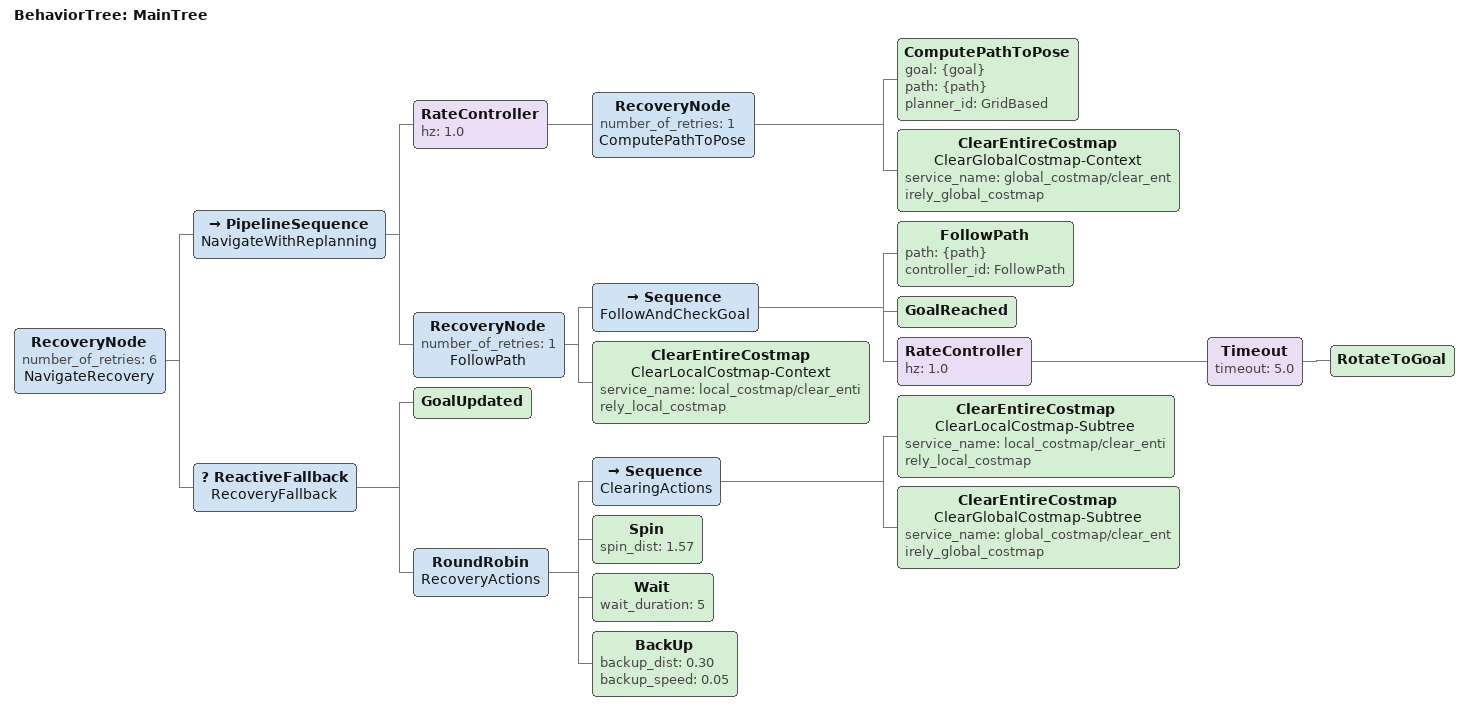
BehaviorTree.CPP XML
<root main_tree_to_execute="MainTree">
  <BehaviorTree ID="MainTree">
    <RecoveryNode number_of_retries="6" name="NavigateRecovery">
      <PipelineSequence name="NavigateWithReplanning">
        <RateController hz="1.0">
          <RecoveryNode number_of_retries="1" name="ComputePathToPose">
            <ComputePathToPose goal="{goal}" path="{path}" planner_id="GridBased"/>
            <ClearEntireCostmap name="ClearGlobalCostmap-Context" service_name="global_costmap/clear_entirely_global_costmap"/>
          </RecoveryNode>
        </RateController>
        <RecoveryNode number_of_retries="1" name="FollowPath">
          <Sequence name="FollowAndCheckGoal">
            <FollowPath path="{path}" controller_id="FollowPath"/>
            <GoalReached/>
            <RateController hz="1.0">
              <Timeout timeout="5.0">
                <RotateToGoal/>
              </Timeout>
            </RateController>
          </Sequence>
          <ClearEntireCostmap name="ClearLocalCostmap-Context" service_name="local_costmap/clear_entirely_local_costmap"/>
        </RecoveryNode>
      </PipelineSequence>
      <ReactiveFallback name="RecoveryFallback">
        <GoalUpdated/>
        <RoundRobin name="RecoveryActions">
          <Sequence name="ClearingActions">
            <ClearEntireCostmap name="ClearLocalCostmap-Subtree" service_name="local_costmap/clear_entirely_local_costmap"/>
            <ClearEntireCostmap name="ClearGlobalCostmap-Subtree" service_name="global_costmap/clear_entirely_global_costmap"/>
          </Sequence>
          <Spin spin_dist="1.57"/>
          <Wait wait_duration="5"/>
          <BackUp backup_dist="0.30" backup_speed="0.05"/>
        </RoundRobin>
      </ReactiveFallback>
    </RecoveryNode>
  </BehaviorTree>
</root>
